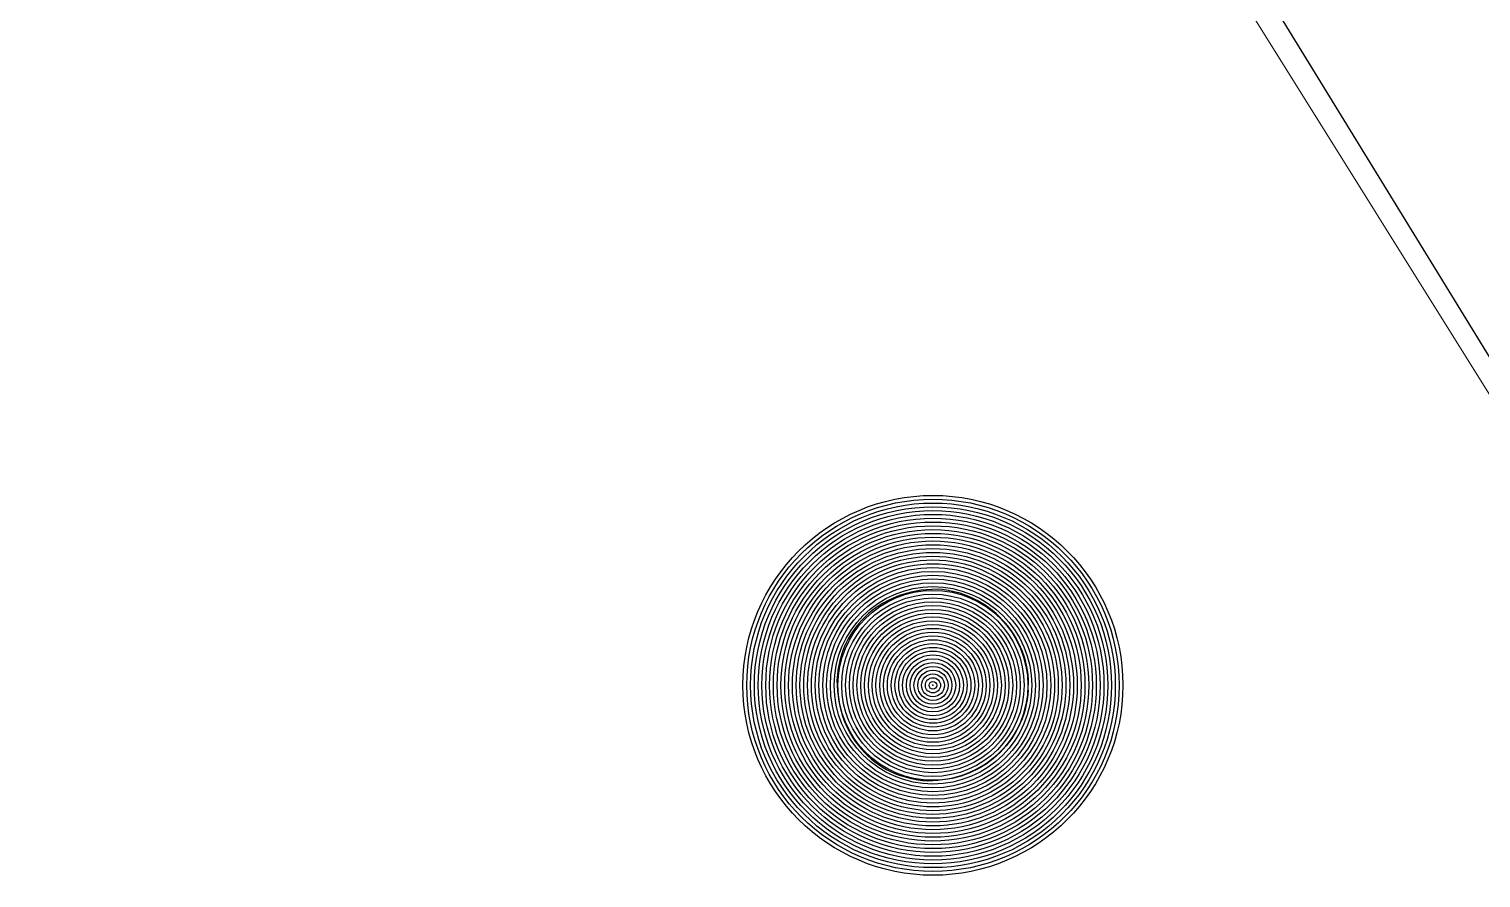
# Model space of a CAD drawing. Header units: metres. Extents: x 507606 to 508087, y 6966978 to 6967359.
# Drawn here: x 507868.471 to 507870.381, y 6967217.86 to 6967218.977 of the extents above; entities that cross this region are included whole.
import ezdxf

# ---------------------------------------------------------------- set-up
doc = ezdxf.new("R2010")
doc.units = ezdxf.units.M
doc.layers.add('D_UG_PIPES', color=142, linetype='EXIST_SWD', lineweight=0)
doc.layers.add('mga2020DR_UNLINED', color=252, linetype='Continuous')
doc.layers.add('mga2020VEG_TREE', color=252, linetype='Continuous')
doc.styles.get("Standard").update_dxf_attribs({"font": 'ARIALN.TTF'})
doc.linetypes.add('EXIST_SWD', pattern='A,5,-2.5,5,-2,["SWD",Standard,S=2.5,R=0,X=0,Y=-1.25],-8,5,-2.5,5,-2.5', length=37.5)

# ---------------------------------------------------------------- blocks, each defined once
blk = doc.blocks.new('BAC V TREE')
for p, q in [((-0.3055, 0.7517), (-0.3435, 0.7359)), ((-0.2662, 0.7659), (-0.3055, 0.7517)), ((-0.2258, 0.7783), (-0.2662, 0.7659)), ((-0.1844, 0.7889), (-0.2258, 0.7783)), ((-0.1419, 0.7977), (-0.1844, 0.7889)), ((-0.0984, 0.8046), (-0.1419, 0.7977)), ((-0.054, 0.8095), (-0.0984, 0.8046)), ((-0.0086, 0.8125), (-0.054, 0.8095)), ((0.0377, 0.8134), (-0.0086, 0.8125)), ((0.077, 0.8104), (0.0377, 0.8134)), ((0.116, 0.8054), (0.077, 0.8104)), ((0.1545, 0.7984), (0.116, 0.8054)), ((0.1926, 0.7896), (0.1545, 0.7984)), ((0.2302, 0.7789), (0.1926, 0.7896)), ((0.2672, 0.7664), (0.2302, 0.7789)), ((0.3035, 0.7522), (0.2672, 0.7664)), ((0.3391, 0.7362), (0.3035, 0.7522)), ((-0.5153, 0.6324), (-0.5457, 0.6072)), ((-0.4836, 0.6561), (-0.5153, 0.6324)), ((-0.4505, 0.6784), (-0.4836, 0.6561)), ((-0.4161, 0.6991), (-0.4505, 0.6784)), ((-0.3804, 0.7183), (-0.4161, 0.6991)), ((-0.3435, 0.7359), (-0.3804, 0.7183)), ((0.3739, 0.7186), (0.3391, 0.7362)), ((0.4078, 0.6994), (0.3739, 0.7186)), ((0.4409, 0.6786), (0.4078, 0.6994)), ((0.4729, 0.6563), (0.4409, 0.6786)), ((0.5039, 0.6326), (0.4729, 0.6563)), ((0.5338, 0.6073), (0.5039, 0.6326)), ((-0.6525, 0.493), (-0.6754, 0.4613)), ((-0.6281, 0.5235), (-0.6525, 0.493)), ((-0.6021, 0.5527), (-0.6281, 0.5235)), ((-0.5746, 0.5806), (-0.6021, 0.5527)), ((-0.5457, 0.6072), (-0.5746, 0.5806)), ((0.5626, 0.5807), (0.5338, 0.6073)), ((0.59, 0.5528), (0.5626, 0.5807)), ((0.6162, 0.5235), (0.59, 0.5528)), ((0.641, 0.493), (0.6162, 0.5235)), ((0.6644, 0.4613), (0.641, 0.493)), ((-0.7163, 0.3944), (-0.7342, 0.3594)), ((-0.6966, 0.4284), (-0.7163, 0.3944)), ((-0.6754, 0.4613), (-0.6966, 0.4284)), ((0.6863, 0.4285), (0.6644, 0.4613)), ((0.7066, 0.3945), (0.6863, 0.4285)), ((0.7253, 0.3594), (0.7066, 0.3945)), ((-0.7774, 0.2482), (-0.7882, 0.2093)), ((-0.7648, 0.2862), (-0.7774, 0.2482)), ((-0.7504, 0.3233), (-0.7648, 0.2862)), ((-0.7342, 0.3594), (-0.7504, 0.3233)), ((0.7423, 0.3233), (0.7253, 0.3594)), ((0.7575, 0.2863), (0.7423, 0.3233)), ((0.7709, 0.2482), (0.7575, 0.2863)), ((0.7824, 0.2093), (0.7709, 0.2482)), ((-0.8041, 0.1291), (-0.8092, 0.0878)), ((-0.7971, 0.1696), (-0.8041, 0.1291)), ((-0.7882, 0.2093), (-0.7971, 0.1696)), ((0.792, 0.1696), (0.7824, 0.2093)), ((0.7996, 0.1291), (0.792, 0.1696)), ((0.805, 0.0878), (0.7996, 0.1291)), ((-0.8092, 0.0878), (-0.8123, 0.0457)), ((-0.8123, 0.0457), (-0.8113, -0.0008)), ((0.8084, 0.0457), (0.805, 0.0878)), ((0.8095, 0.0031), (0.8084, 0.0457)), ((-0.8113, -0.0008), (-0.8084, -0.0465)), ((-0.8084, -0.0465), (-0.8034, -0.0912)), ((-0.8034, -0.0912), (-0.7965, -0.1349)), ((0.7995, -0.1229), (0.805, -0.0816)), ((0.805, -0.0816), (0.8084, -0.0396)), ((-0.7965, -0.1349), (-0.7878, -0.1776)), ((-0.7878, -0.1776), (-0.7771, -0.2192)), ((-0.7771, -0.2192), (-0.7647, -0.2598)), ((0.757, -0.2801), (0.7706, -0.2421)), ((0.7706, -0.2421), (0.7823, -0.2032)), ((0.7823, -0.2032), (0.7919, -0.1635)), ((0.7919, -0.1635), (0.7995, -0.1229)), ((-0.7647, -0.2598), (-0.7506, -0.2992)), ((-0.7506, -0.2992), (-0.7347, -0.3374)), ((-0.7347, -0.3374), (-0.7171, -0.3745)), ((0.7053, -0.3883), (0.7243, -0.3533)), ((0.7243, -0.3533), (0.7416, -0.3172)), ((0.7416, -0.3172), (0.757, -0.2801)), ((-0.7171, -0.3745), (-0.698, -0.4103)), ((-0.698, -0.4103), (-0.6772, -0.4448)), ((-0.6772, -0.4448), (-0.655, -0.478)), ((-0.655, -0.478), (-0.6312, -0.5098)), ((0.6126, -0.5173), (0.6382, -0.4868)), ((0.6382, -0.4868), (0.6621, -0.4551)), ((0.6621, -0.4551), (0.6845, -0.4223)), ((0.6845, -0.4223), (0.7053, -0.3883)), ((-0.6312, -0.5098), (-0.606, -0.5403)), ((-0.606, -0.5403), (-0.5794, -0.5693)), ((-0.5794, -0.5693), (-0.5515, -0.5968)), ((-0.5515, -0.5968), (-0.5223, -0.6229)), ((0.4963, -0.6262), (0.5274, -0.6011)), ((0.5274, -0.6011), (0.5572, -0.5745)), ((0.5572, -0.5745), (0.5856, -0.5466)), ((0.5856, -0.5466), (0.6126, -0.5173)), ((-0.5223, -0.6229), (-0.4918, -0.6474)), ((-0.4918, -0.6474), (-0.4601, -0.6703)), ((-0.4601, -0.6703), (-0.4272, -0.6916)), ((-0.4272, -0.6916), (-0.3933, -0.7112)), ((-0.3933, -0.7112), (-0.3582, -0.7292)), ((-0.3582, -0.7292), (-0.3221, -0.7454)), ((0.2855, -0.7456), (0.3232, -0.7297)), ((0.3232, -0.7297), (0.36, -0.7122)), ((0.36, -0.7122), (0.3958, -0.693)), ((0.3958, -0.693), (0.4305, -0.6723)), ((0.4305, -0.6723), (0.464, -0.65)), ((0.464, -0.65), (0.4963, -0.6262)), ((-0.3221, -0.7454), (-0.2851, -0.7598)), ((-0.2851, -0.7598), (-0.2471, -0.7725)), ((-0.2471, -0.7725), (-0.2082, -0.7833)), ((-0.2082, -0.7833), (-0.1684, -0.7922)), ((-0.1684, -0.7922), (-0.1279, -0.7992)), ((-0.1279, -0.7992), (-0.0866, -0.8042)), ((-0.0866, -0.8042), (-0.0446, -0.8073)), ((-0.0446, -0.8073), (-0.0011, -0.8064)), ((-0.0011, -0.8064), (0.0418, -0.8034)), ((0.0418, -0.8034), (0.0842, -0.7985)), ((0.0842, -0.7985), (0.1259, -0.7916)), ((0.1259, -0.7916), (0.167, -0.7828)), ((0.167, -0.7828), (0.2073, -0.7722)), ((0.2073, -0.7722), (0.2468, -0.7598)), ((0.2468, -0.7598), (0.2855, -0.7456))]:
    blk.add_line(p, q)
blk = doc.blocks.new('BAC TRUNK FILLED')
for radius in [0.5, 0.49, 0.48, 0.47, 0.46, 0.45, 0.44, 0.43, 0.42, 0.41, 0.4, 0.39, 0.38, 0.37, 0.36, 0.35, 0.34, 0.33, 0.32, 0.31, 0.3, 0.29, 0.28, 0.27, 0.26, 0.25, 0.24, 0.23, 0.22, 0.21, 0.2, 0.19, 0.18, 0.17, 0.16, 0.15, 0.14, 0.13, 0.12, 0.11, 0.1, 0.09, 0.08, 0.07, 0.06, 0.05, 0.04, 0.03, 0.02, 0.01]:
    blk.add_circle((0, 0), radius)
blk = doc.blocks.new('XE_SURVEY')
at = {"layer": 'D_UG_PIPES', "flags": 128}
blk.add_lwpolyline([(507842.3937, 6967264.9422), (507846.8997, 6967256.5292), (507852.4347, 6967247.3932), (507858.0127, 6967238.3992), (507863.2877, 6967229.8462), (507868.2957, 6967221.8542), (507873.3667, 6967213.7292), (507878.9367, 6967204.3902), (507884.1827, 6967195.8602)], dxfattribs=at)
at = {"layer": 'mga2020DR_UNLINED'}
blk.add_polyline3d([(507890.6991, 6967200.5784, 5.3095), (507917.0056, 6967158.5361, 4.9247), (507917.0056, 6967158.5361, 4.9247), (507919.1786, 6967155.6551, 5.2167), (507918.4585, 6967152.3996, 5.0857), (507916.7436, 6967150.4757, 5.0478), (507914.1248, 6967149.5917, 5.1406), (507910.8669, 6967152.9771, 4.9437), (507908.1175, 6967156.5123, 5.0083), (507905.2456, 6967161.0117, 5.0172), (507902.2408, 6967166.0224, 4.9259), (507891.2965, 6967183.6766, 5.032), (507882.5668, 6967198.5479, 5.0826), (507872.8027, 6967214.6146, 5.104), (507866.3706, 6967225.1018, 4.915), (507858.6914, 6967237.5078, 5.0093), (507849.5586, 6967251.6025, 5.1308), (507842.9819, 6967261.7158, 5.1781), (507840.465, 6967268.6714, 4.7001)], dxfattribs=at)
at = {"layer": 'mga2020VEG_TREE'}
blk.add_point((507869.6599, 6967218.1131, 5.1959), dxfattribs=at)
blk.add_point((507869.6599, 6967218.1131, 5.1959), dxfattribs=at)
blk.add_point((507869.6599, 6967218.1131, 5.1959), dxfattribs=at)
blk.add_point((507869.6599, 6967218.1131, 5.1959), dxfattribs=at)
at = {"layer": 'mga2020VEG_TREE', "rotation": 0.001583333339407246}
for name, xscale, yscale, zscale in [('BAC V TREE', 0.1554417355589352, 0.1554417355589352, 0.1554417355589352), ('BAC TRUNK FILLED', 0.49979336676, 0.49979336676, 0.49979336676)]:
    blk.add_blockref(name, (507869.6599, 6967218.1131, 5.1959), dxfattribs=dict(at, xscale=xscale, yscale=yscale, zscale=zscale))

msp = doc.modelspace()

# ---------------------------------------------------------------- block references
msp.add_blockref('XE_SURVEY', (0, 0))

doc.saveas('drawing.dxf')
